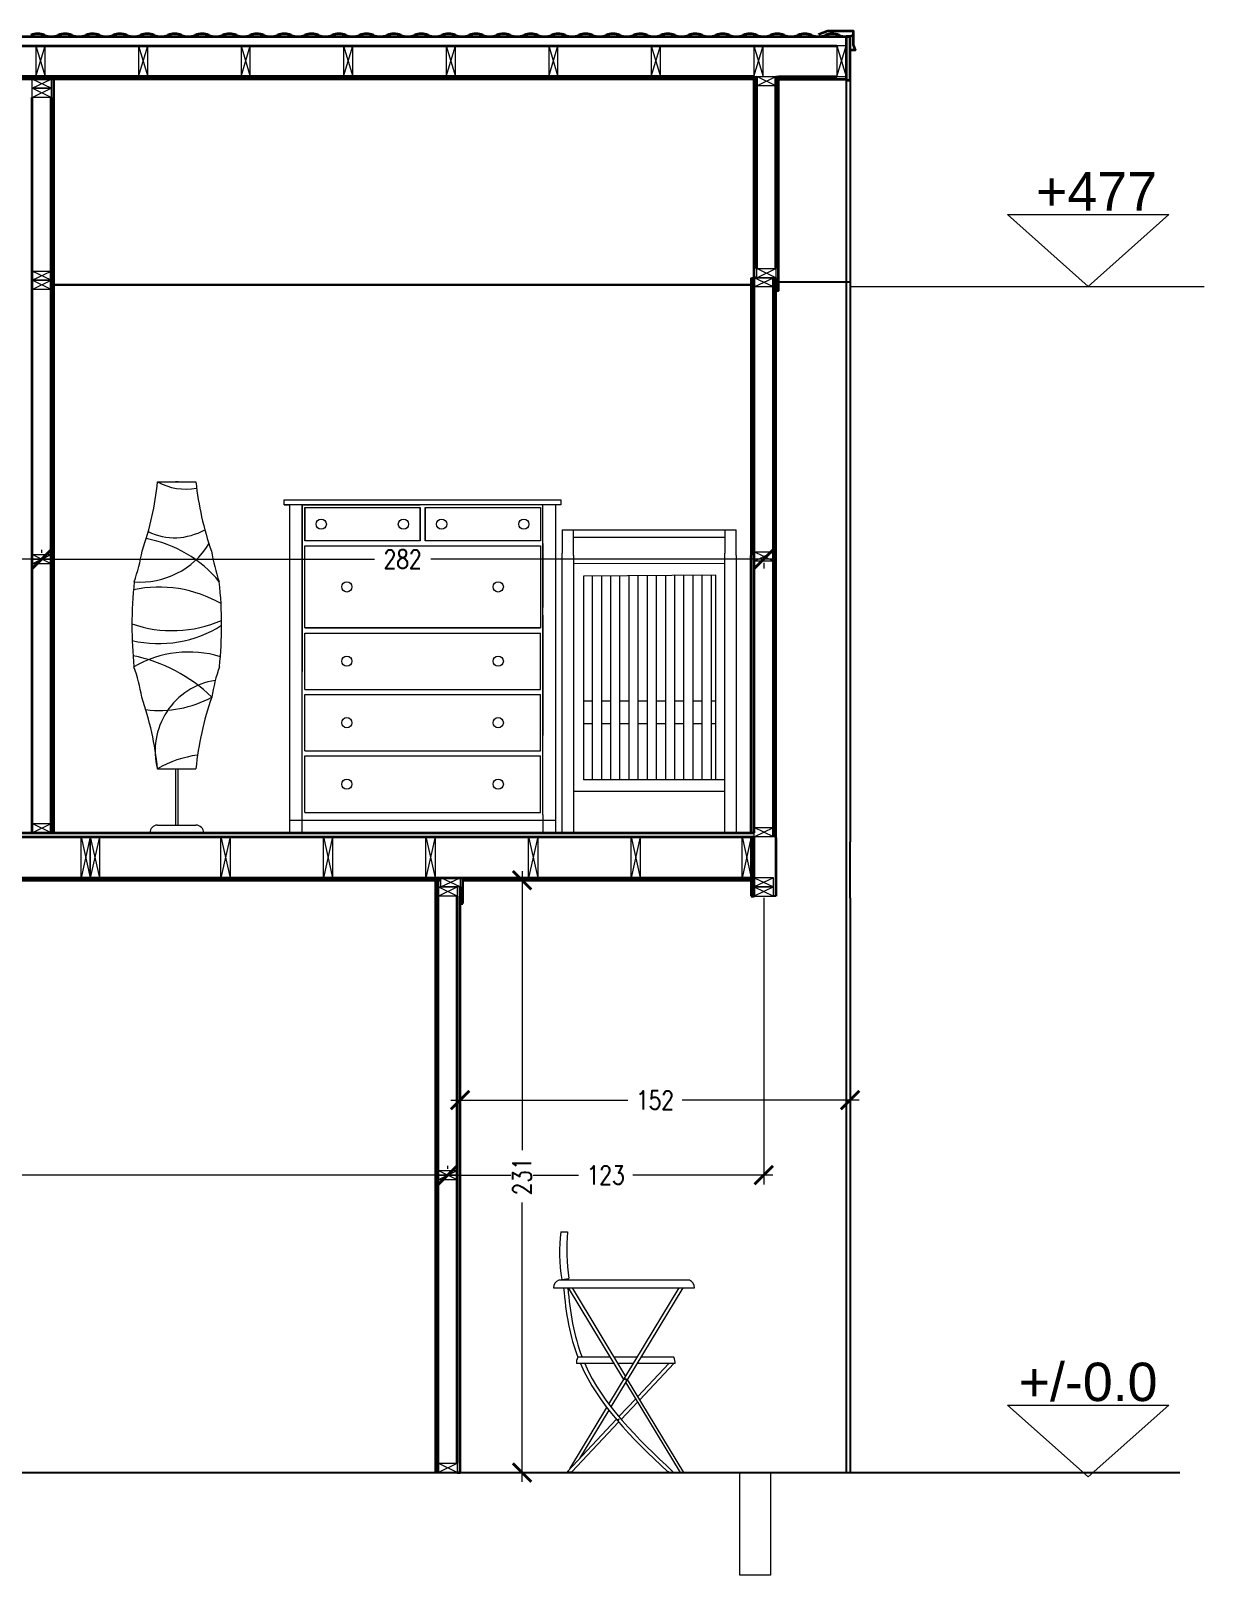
# Model space of a CAD drawing. Header units: millimetres. Extents: x 2260 to 4465, y 2640 to 4441.
# Drawn here: x 3901 to 4359, y 2737 to 3340 of the extents above; entities that cross this region are included whole.
import ezdxf

# ---------------------------------------------------------------- set-up
doc = ezdxf.new("R2010")
doc.units = ezdxf.units.MM
for name, color, linetype, lineweight in [('A-ANNO-DIMS', 3, 'Continuous', 18), ('A-DETL-MBND', 3, 'Continuous', 18), ('A-DETL-MCUT', 4, 'Continuous', 25), ('A-ELEV-IDEN', 3, 'Continuous', 18), ('A-ELEV-MBE2', 4, 'Continuous', 25), ('A-FURN', 8, 'Continuous', 18), ('A-SECT-MCUT', 7, 'Continuous', 35), ('A-WALL-STUD', 3, 'Continuous', 18)]:
    doc.layers.add(name, color=color, linetype=linetype, lineweight=lineweight)
doc.styles.add('ARIAL', font='Arial.ttf')
doc.styles.add('E-ROMANS', font='romans.shx', dxfattribs={"width": 0.8})
doc.styles.get("Standard").update_dxf_attribs({"font": 'Arial.ttf'})
doc.dimstyles.new('Copy of TICK_36', dxfattribs={"dimtxt": 3.6, "dimasz": 3.6, "dimexe": 1.8, "dimexo": 1.2, "dimgap": 1.8, "dimtad": 0, "dimdec": 0, "dimzin": 0, "dimdsep": 46, "dimtxsty": 'ARIAL', "dimblk": 'ARCHTICK', "dimblk1": 'ARCHTICK', "dimblk2": 'ARCHTICK', "dimcen": 1.8, "dimdle": 1.8, "dimclrd": 256, "dimclre": 256, "dimclrt": 256, "dimadec": 0, "dimazin": 0, "dimtfac": 1, "dimtdec": 0, "dimtmove": 1, "dimatfit": 3, "dimldrblk": 'OPEN90', "dimfxl": 1, "dimtfill": 1, "dimtolj": 1, "dimtzin": 0, "dimlwd": -1, "dimlwe": -1, "dimarcsym": 0})

# ---------------------------------------------------------------- blocks, each defined once
blk = doc.blocks.new('_ArchTick')
at = {"color": 0, "linetype": 'ByBlock', "const_width": 0.15}
blk.add_lwpolyline([(-0.5, -0.5), (0.5, 0.5)], dxfattribs=at)
blk = doc.blocks.new('*D171')
at = {"layer": 'A-ANNO-DIMS', "transparency": 16777216}
for p, q in [((3491.77, 2893.26), (3768.6, 2893.26)), ((3495.37, 2895.66), (3495.37, 2896.86)), ((4067.45, 2893.26), (3790.61, 2893.26)), ((4063.85, 2895.66), (4063.85, 2896.86))]:
    blk.add_line(p, q, dxfattribs=at)
at = {"layer": 'A-ANNO-DIMS', "transparency": 16777216, "xscale": 7.2, "yscale": 7.2, "zscale": 7.2, "rotation": 180}
blk.add_blockref('_ArchTick', (3495.37, 2893.26), dxfattribs=at)
at = {"layer": 'A-ANNO-DIMS', "transparency": 16777216, "xscale": 7.2, "yscale": 7.2, "zscale": 7.2}
blk.add_blockref('_ArchTick', (4063.85, 2893.26), dxfattribs=at)
at = {"layer": 'A-ANNO-DIMS', "transparency": 16777216, "insert": (3779.61, 2893.26), "char_height": 7.2, "attachment_point": 5, "style": 'E-ROMANS', "bg_fill": 3, "box_fill_scale": 1.1, "bg_fill_color": 256, "bg_fill_true_color": 13158600, "bg_fill_transparency": 0}
blk.add_mtext('\\A1;568', dxfattribs=at)
blk = doc.blocks.new('_Open90')
at = {"color": 0, "linetype": 'ByBlock', "lineweight": -2}
for p, q in [((0, 0), (-1, 0)), ((-0.5, 0.5), (0, 0)), ((0, 0), (-0.5, -0.5))]:
    blk.add_line(p, q, dxfattribs=at)
blk = doc.blocks.new('*D172')
at = {"layer": 'A-ANNO-DIMS', "transparency": 16777216}
for p, q in [((4187.2, 3001.54), (4187.2, 2889.66)), ((4060.25, 2893.26), (4114.93, 2893.26)), ((4063.85, 2895.66), (4063.85, 2896.86)), ((4190.8, 2893.26), (4136.12, 2893.26))]:
    blk.add_line(p, q, dxfattribs=at)
at = {"layer": 'A-ANNO-DIMS', "transparency": 16777216, "xscale": 7.2, "yscale": 7.2, "zscale": 7.2, "rotation": 180}
blk.add_blockref('_ArchTick', (4063.85, 2893.26), dxfattribs=at)
at = {"layer": 'A-ANNO-DIMS', "transparency": 16777216, "xscale": 7.2, "yscale": 7.2, "zscale": 7.2}
blk.add_blockref('_ArchTick', (4187.2, 2893.26), dxfattribs=at)
at = {"layer": 'A-ANNO-DIMS', "transparency": 16777216, "insert": (4125.53, 2893.26), "char_height": 7.2, "attachment_point": 5, "style": 'E-ROMANS', "bg_fill": 3, "box_fill_scale": 1.1, "bg_fill_color": 256, "bg_fill_true_color": 13158600, "bg_fill_transparency": 0}
blk.add_mtext('\\A1;123', dxfattribs=at)
blk = doc.blocks.new('*D141')
at = {"layer": 'A-ANNO-DIMS', "transparency": 16777216}
for p, q in [((4068.7, 2920.67), (4068.7, 2926.13)), ((4220.88, 2924.93), (4220.88, 2926.13)), ((4065.1, 2922.53), (4134.2, 2922.53)), ((4224.48, 2922.53), (4155.38, 2922.53))]:
    blk.add_line(p, q, dxfattribs=at)
at = {"layer": 'A-ANNO-DIMS', "transparency": 16777216, "xscale": 7.2, "yscale": 7.2, "zscale": 7.2, "rotation": 180}
blk.add_blockref('_ArchTick', (4068.7, 2922.53), dxfattribs=at)
at = {"layer": 'A-ANNO-DIMS', "transparency": 16777216, "xscale": 7.2, "yscale": 7.2, "zscale": 7.2}
blk.add_blockref('_ArchTick', (4220.88, 2922.53), dxfattribs=at)
at = {"layer": 'A-ANNO-DIMS', "transparency": 16777216, "insert": (4144.79, 2922.53), "char_height": 7.2, "attachment_point": 5, "style": 'E-ROMANS', "bg_fill": 3, "box_fill_scale": 1.1, "bg_fill_color": 256, "bg_fill_true_color": 13158600, "bg_fill_transparency": 0}
blk.add_mtext('\\A1;152', dxfattribs=at)
blk = doc.blocks.new('*D142')
at = {"layer": 'A-ANNO-DIMS', "transparency": 16777216}
for p, q in [((4096.48, 3008.34), (4089.25, 3008.34)), ((4092.85, 3011.94), (4092.85, 2902.94)), ((4092.85, 2773.57), (4092.85, 2882.57)), ((4095.25, 2777.17), (4096.45, 2777.17))]:
    blk.add_line(p, q, dxfattribs=at)
at = {"layer": 'A-ANNO-DIMS', "transparency": 16777216, "xscale": 7.2, "yscale": 7.2, "zscale": 7.2}
for p, rotation in [((4092.85, 3008.34), 90), ((4092.85, 2777.17), 270)]:
    blk.add_blockref('_ArchTick', p, dxfattribs=dict(at, rotation=rotation))
at = {"layer": 'A-ANNO-DIMS', "transparency": 16777216, "insert": (4092.85, 2892.75), "char_height": 7.2, "attachment_point": 5, "rotation": 90, "style": 'E-ROMANS', "bg_fill": 3, "box_fill_scale": 1.1, "bg_fill_color": 256, "bg_fill_true_color": 13158600, "bg_fill_transparency": 0}
blk.add_mtext('\\A1;231', dxfattribs=at)
blk = doc.blocks.new('*D173')
at = {"layer": 'A-ANNO-DIMS', "transparency": 16777216}
for p, q in [((3905.36, 3136.09), (3905.36, 3137.29)), ((3490.67, 3133.69), (3689.63, 3133.69)), ((3494.27, 3132.29), (3494.27, 3130.09)), ((3908.96, 3133.69), (3710, 3133.69))]:
    blk.add_line(p, q, dxfattribs=at)
at = {"layer": 'A-ANNO-DIMS', "transparency": 16777216, "xscale": 7.2, "yscale": 7.2, "zscale": 7.2, "rotation": 180}
blk.add_blockref('_ArchTick', (3494.27, 3133.69), dxfattribs=at)
at = {"layer": 'A-ANNO-DIMS', "transparency": 16777216, "xscale": 7.2, "yscale": 7.2, "zscale": 7.2}
blk.add_blockref('_ArchTick', (3905.36, 3133.69), dxfattribs=at)
at = {"layer": 'A-ANNO-DIMS', "transparency": 16777216, "insert": (3699.81, 3133.69), "char_height": 7.2, "attachment_point": 5, "style": 'E-ROMANS', "bg_fill": 3, "box_fill_scale": 1.1, "bg_fill_color": 256, "bg_fill_true_color": 13158600, "bg_fill_transparency": 0}
blk.add_mtext('\\A1;411', dxfattribs=at)
blk = doc.blocks.new('*D174')
at = {"layer": 'A-ANNO-DIMS', "transparency": 16777216}
for p, q in [((3905.36, 3136.09), (3905.36, 3137.29)), ((3901.76, 3133.69), (4035.27, 3133.69)), ((4190.8, 3133.69), (4057.29, 3133.69)), ((4187.2, 3132.29), (4187.2, 3130.09))]:
    blk.add_line(p, q, dxfattribs=at)
at = {"layer": 'A-ANNO-DIMS', "transparency": 16777216, "xscale": 7.2, "yscale": 7.2, "zscale": 7.2, "rotation": 180}
blk.add_blockref('_ArchTick', (3905.36, 3133.69), dxfattribs=at)
at = {"layer": 'A-ANNO-DIMS', "transparency": 16777216, "xscale": 7.2, "yscale": 7.2, "zscale": 7.2}
blk.add_blockref('_ArchTick', (4187.2, 3133.69), dxfattribs=at)
at = {"layer": 'A-ANNO-DIMS', "transparency": 16777216, "insert": (4046.28, 3133.69), "char_height": 7.2, "attachment_point": 5, "style": 'E-ROMANS', "bg_fill": 3, "box_fill_scale": 1.1, "bg_fill_color": 256, "bg_fill_true_color": 13158600, "bg_fill_transparency": 0}
blk.add_mtext('\\A1;282', dxfattribs=at)

msp = doc.modelspace()

# ---------------------------------------------------------------- linework, layer by layer
for p, q in [((3968.58, 3026.86), (3947.58, 3026.86)), ((3958.08, 3026.86), (3968.58, 3026.86)), ((4002.03, 3026.86), (4007.03, 3026.86)), ((4101.03, 3026.86), (4106.03, 3026.86)), ((4111.07, 2777.17), (4111.71, 2777.17)), ((4150.52, 2777.17), (4151.49, 2777.17)), ((4152.06, 2777.17), (4152.06, 2777.17))]:
    msp.add_line(p, q)
at = {"color": 0}
msp.add_line((3500.12, 2777.17), (4349.55, 2777.17), dxfattribs=at)
msp.add_lwpolyline([(4112.04, 2777.25), (4111.99, 2777.17), (4110.62, 2777.17), (4110.74, 2777.37)])
for centre, radius, start, end in [((4111.12, 2777.61), 0.451, 161.00872, 264.50503), ((4111.65, 2778.12), 0.959, 273.24009, 316.73834), ((4150.72, 2778.8), 1.64, 226.12791, 263.14049), ((4151.43, 2777.42), 0.258, 282.37805, 33.40145)]:
    msp.add_arc(centre, radius, start, end)
at = {"layer": 'A-ANNO-DIMS'}
msp.add_line((4220.69, 3240.17), (4359.09, 3240.17), dxfattribs=at)
for points in [[(4345.3, 3268.15), (4313.82, 3240.17), (4282.33, 3268.15)], [(4345.3, 2803.47), (4313.82, 2775.49), (4282.33, 2803.47)]]:
    msp.add_lwpolyline(points, close=True, dxfattribs=at)
at = {"layer": 'A-DETL-MBND', "color": 0}
for points in [[(4192.95, 3322.09), (4191.95, 3322.09)], [(4183.45, 3243.53), (4182.45, 3243.53)]]:
    msp.add_lwpolyline(points, dxfattribs=at)
at = {"layer": 'A-DETL-MCUT'}
msp.add_line((4191.95, 3002.14), (4190.95, 3002.14), dxfattribs=at)
at = {"layer": 'A-ELEV-IDEN', "color": 3}
msp.add_lwpolyline([(4177.84, 2777.17), (4189.85, 2777.17), (4189.85, 2737.13), (4177.84, 2737.13)], close=True, dxfattribs=at)
at = {"layer": 'A-ELEV-MBE2'}
for p, q in [((4220.88, 3241.85), (4192.95, 3241.85)), ((4219.38, 3241.85), (4219.38, 2777.17)), ((4220.88, 3241.85), (4220.88, 3023.37)), ((4220.88, 3001.4), (4220.88, 3023.37)), ((4220.88, 3001.4), (4220.88, 2777.17)), ((4189.85, 2777.17), (4220.88, 2777.17))]:
    msp.add_line(p, q, dxfattribs=at)
for points in [[(4219.38, 3320.59), (4219.38, 3241.85)], [(4220.88, 3320.59), (4220.88, 3241.85)]]:
    msp.add_lwpolyline(points, dxfattribs=at)
at = {"layer": 'A-FURN'}
for p, q in [((3950.58, 3163.86), (3965.58, 3163.86)), ((3950.58, 3163.86), (3963.08, 3163.86)), ((3950.58, 3163.86), (3958.08, 3163.86)), ((3958.58, 3163.86), (3957.58, 3163.86)), ((3957.58, 3163.86), (3958.08, 3163.86)), ((4000.03, 3156.86), (4108.03, 3156.86)), ((4000.03, 3154.86), (4000.03, 3156.86)), ((4108.03, 3154.86), (4000.03, 3154.86)), ((4000.03, 3154.86), (4002.03, 3154.86)), ((4002.03, 3154.86), (4002.03, 3026.86)), ((4007.03, 3033.86), (4007.03, 3154.86)), ((4007.03, 3154.86), (4053.03, 3154.86)), ((4007.03, 3154.86), (4007.03, 3136.86)), ((4007.03, 3154.86), (4007.03, 3139.86)), ((4007.03, 3154.86), (4008.03, 3154.86)), ((4007.03, 3154.86), (4007.03, 3153.86)), ((4008.03, 3153.86), (4008.03, 3140.86)), ((4053.03, 3140.86), (4053.03, 3153.86)), ((4053.03, 3153.86), (4053.03, 3140.86)), ((4055.03, 3153.86), (4055.03, 3140.86)), ((4101.03, 3154.86), (4100.03, 3154.86)), ((4100.03, 3153.86), (4100.03, 3140.86)), ((4101.03, 3033.86), (4101.03, 3154.86)), ((4106.03, 3026.86), (4106.03, 3154.86)), ((4108.03, 3156.86), (4108.03, 3154.86)), ((4108.54, 3145.09), (4108.54, 3135.98)), ((4108.54, 3145.09), (4113, 3145.09)), ((4113, 3135.11), (4113, 3145.09)), ((4113, 3145.09), (4171.99, 3145.09)), ((4113, 3142.21), (4171.99, 3142.21)), ((4171.99, 3145.09), (4171.99, 3135.98)), ((4171.99, 3145.09), (4176.45, 3145.09)), ((4176.45, 3135.11), (4176.45, 3145.09)), ((4007.03, 3136.86), (4007.03, 3111.86)), ((4008.03, 3138.86), (4100.03, 3138.86)), ((4101.03, 3139.86), (4101.03, 3114.86)), ((4007.03, 3114.86), (4007.03, 3089.86)), ((4101.03, 3111.86), (4101.03, 3086.86)), ((4007.03, 3081.86), (4007.03, 3105.86)), ((4008.03, 3106.86), (4100.03, 3106.86)), ((4008.03, 3104.86), (4100.03, 3104.86)), ((4008.03, 3082.86), (4008.03, 3104.86)), ((4100.03, 3082.86), (4100.03, 3104.86)), ((4007.03, 3077.86), (4007.03, 3099.86)), ((4101.03, 3089.86), (4101.03, 3064.86)), ((4008.03, 3082.86), (4100.03, 3082.86)), ((4008.03, 3080.86), (4100.03, 3080.86)), ((4008.03, 3058.86), (4008.03, 3080.86)), ((4100.03, 3058.86), (4100.03, 3080.86)), ((4101.03, 3057.86), (4101.03, 3081.86)), ((4101.03, 3055.86), (4101.03, 3077.86)), ((4007.03, 3033.86), (4007.03, 3073.86)), ((4007.03, 3033.86), (4007.03, 3057.86)), ((4008.03, 3058.86), (4100.03, 3058.86)), ((4008.03, 3056.86), (4100.03, 3056.86)), ((4008.03, 3034.86), (4008.03, 3056.86)), ((4100.03, 3034.86), (4100.03, 3056.86)), ((3950.58, 3051.86), (3965.58, 3051.86)), ((3957.58, 3051.86), (3957.58, 3029.86)), ((3958.58, 3029.86), (3958.58, 3051.86)), ((4007.03, 3033.86), (4007.03, 3055.86)), ((4002.03, 3031.87), (4106.03, 3031.87)), ((4007.03, 3026.86), (4007.03, 3033.86)), ((4008.03, 3034.86), (4100.03, 3034.86)), ((4101.03, 3033.86), (4101.03, 3026.86)), ((3950.58, 3029.86), (3965.58, 3029.86)), ((4108.06, 2871.17), (4110.66, 2871.17)), ((4108.39, 2852.55), (4111.09, 2852.85)), ((4112.4, 2849.26), (4133.3, 2814.68)), ((4127.4, 2822.17), (4114.64, 2822.17)), ((4137.82, 2822.17), (4128.77, 2822.17)), ((4152.06, 2822.17), (4139.2, 2822.17)), ((4128.91, 2819.67), (4114.06, 2819.67)), ((4128.91, 2819.67), (4114.06, 2819.67)), ((4136.31, 2819.67), (4130.29, 2819.67)), ((4136.31, 2819.67), (4130.29, 2819.67)), ((4152.06, 2819.67), (4137.68, 2819.67)), ((4152.63, 2819.67), (4137.68, 2819.67)), ((4138.05, 2806.83), (4150.13, 2819.67)), ((4138.8, 2805.57), (4152.06, 2819.67)), ((4130.67, 2798.99), (4137.21, 2805.94)), ((4131.59, 2797.91), (4137.97, 2804.68)), ((4110.69, 2777.76), (4129.63, 2797.88)), ((4112.35, 2777.47), (4130.55, 2796.8))]:
    msp.add_line(p, q, dxfattribs=at)
at = {"layer": 'A-FURN', "color": 0}
for p, q in [((3937.21, 2777.17), (3914.69, 2777.17)), ((4023.52, 2777.17), (3968.48, 2777.17)), ((4062.27, 2777.17), (4069.84, 2777.17))]:
    msp.add_line(p, q, dxfattribs=at)
at = {"layer": 'A-FURN'}
for points in [[(4008.03, 3153.86), (4053.03, 3153.86), (4053.03, 3140.86), (4008.03, 3140.86)], [(4055.03, 3153.86), (4100.03, 3153.86), (4100.03, 3140.86), (4055.03, 3140.86)], [(4008.03, 3138.86), (4100.03, 3138.86), (4100.03, 3106.86), (4008.03, 3106.86)]]:
    msp.add_lwpolyline(points, close=True, dxfattribs=at)
for points in [[(4113, 3135.11), (4113, 3026.86), (4108.54, 3026.86), (4108.54, 3135.98)], [(4176.45, 3135.11), (4176.45, 3026.86), (4171.99, 3026.86), (4171.99, 3135.98)], [(4171.99, 3043.13), (4171.99, 3131.93), (4113, 3131.91)], [(4168.56, 3047.59), (4168.56, 3127.39), (4116.91, 3127.11), (4116.91, 3047.6)], [(4120.37, 3047.6), (4120.37, 3127.12)], [(4123.94, 3047.6), (4123.94, 3127.14)], [(4127.51, 3047.6), (4127.51, 3127.16)], [(4131.08, 3047.6), (4131.08, 3127.18)], [(4134.65, 3047.6), (4134.65, 3127.2)], [(4138.22, 3047.6), (4138.22, 3127.22)], [(4141.79, 3047.6), (4141.79, 3127.24)], [(4145.36, 3047.6), (4145.36, 3127.26)], [(4148.93, 3047.6), (4148.93, 3127.28)], [(4152.5, 3047.6), (4152.5, 3127.3)], [(4156.07, 3047.6), (4156.07, 3127.4)], [(4159.64, 3047.6), (4159.64, 3127.4)], [(4163.21, 3047.6), (4163.21, 3127.36)], [(4166.78, 3047.6), (4166.78, 3127.4)], [(4116.8, 3078.45), (4120.37, 3078.45)], [(4123.94, 3078.45), (4127.51, 3078.45)], [(4131.08, 3078.45), (4134.65, 3078.45)], [(4138.22, 3078.45), (4141.79, 3078.45)], [(4145.36, 3078.45), (4148.93, 3078.45)], [(4152.5, 3078.45), (4156.07, 3078.45)], [(4159.64, 3078.45), (4163.21, 3078.45)], [(4166.78, 3078.45), (4168.56, 3078.45)], [(4120.37, 3069.38), (4116.8, 3069.38)], [(4127.51, 3069.38), (4123.94, 3069.38)], [(4134.65, 3069.38), (4131.08, 3069.38)], [(4141.79, 3069.38), (4138.22, 3069.38)], [(4148.93, 3069.38), (4145.36, 3069.38)], [(4156.07, 3069.38), (4152.5, 3069.38)], [(4163.21, 3069.38), (4159.64, 3069.38)], [(4168.56, 3069.38), (4166.78, 3069.38)], [(4113, 3043.13), (4171.99, 3043.13), (4171.99, 3047.59), (4116.91, 3047.6)], [(4164.99, 3043.13), (4168.56, 3043.13)], [(4132.61, 2813.55), (4111.02, 2849.26), (4111.99, 2849.26)], [(4126.76, 2803.87), (4154.19, 2849.26)], [(4154.6, 2849.26), (4155.57, 2849.26), (4127.53, 2802.87)], [(4133.3, 2812.41), (4154.6, 2777.17), (4155.98, 2777.17), (4133.99, 2813.55)], [(4111.49, 2778.61), (4125.94, 2802.52)], [(4126.72, 2801.52), (4115.34, 2782.7)]]:
    msp.add_lwpolyline(points, dxfattribs=at)
msp.add_lwpolyline([(4107.17, 2852.26, 0.302776), (4105.17, 2849.26), (4160.17, 2849.26, 0.302776), (4158.17, 2852.26)], format="xyb", close=True, dxfattribs=at)
for centre, radius in [((4014.48, 3147.36), 2), ((4046.57, 3147.36), 2), ((4061.48, 3147.36), 2), ((4093.57, 3147.36), 2), ((4024.48, 3122.86), 2), ((4083.57, 3122.86), 2), ((4024.48, 3093.86), 2), ((4083.57, 3093.86), 2), ((4024.48, 3069.86), 2), ((4083.57, 3069.86), 2), ((4024.48, 3045.86), 2), ((4083.57, 3045.86), 2), ((4133.3, 2813.56), 0.201), ((4130.55, 2797.86), 0.194)]:
    msp.add_circle(centre, radius, dxfattribs=at)
for centre, radius, start, end in [((3835.57, 3175.43), 115.59, 340.50937, 354.25685), ((3961.78, 3184.38), 23.38, 241.35518, 280.02903), ((4080.59, 3175.43), 115.59, 185.74315, 199.49063), ((3937.38, 3094.22), 48.27, 39.40548, 79.56723), ((3957.33, 3165.44), 23.38, 243.61261, 299.99812), ((3943.93, 3156.18), 31.42, 265.51867, 328.32151), ((3875.04, 3148.19), 70.41, 340.64506, 350.73602), ((4041.11, 3148.19), 70.41, 189.26398, 199.35494), ((4102.38, 3107.86), 161.8, 173.96892, 180), ((3951.26, 3074.52), 48.27, 60.05336, 102.05926), ((3813.78, 3107.86), 161.8, 0, 6.03108), ((3956.31, 3154.05), 48.27, 250.98033, 293.51042), ((4102.38, 3107.86), 161.8, 180, 185.72905), ((3951.08, 3146.38), 45.65, 256.83666, 302.44851), ((3813.78, 3107.86), 161.8, 354.2637, 0), ((3928.38, 3034.62), 62.68, 46.19628, 78.37338), ((3962.73, 3054.94), 42.51, 73.06027, 120.13527), ((3874.9, 3068.52), 70.41, 9.26398, 19.22427), ((3977.46, 3058.92), 27.8, 98.92961, 194.71418), ((4041.25, 3068.52), 70.41, 160.79328, 170.73602), ((3832.71, 3040.51), 118.41, 5.49993, 19.40856), ((3951.34, 3117.14), 42.51, 262.78537, 298.72284), ((4082.52, 3040.69), 117.47, 160.52537, 174.54643), ((3971.92, 3015.09), 42.51, 97.71291, 120.13527), ((3950.58, 3026.86), 3, 90, 180), ((3965.58, 3026.86), 3, 0, 90), ((4171.1, 2862.95), 63.57, 172.57349, 189.41946), ((4185.58, 2863.78), 75.28, 174.36895, 188.33622), ((4118.74, 2819.89), 4.69, 150.9498, 182.66404), ((4147.12, 2819.73), 5.51, 359.40408, 26.24179)]:
    msp.add_arc(centre, radius, start, end, dxfattribs=at)
for points in [[(4108.83, 2852.6), (4108.84, 2852.48), (4108.85, 2852.37), (4108.86, 2852.26)], [(4110.45, 2852.78), (4110.46, 2852.61), (4110.47, 2852.43), (4110.48, 2852.26)], [(4109.09, 2849.26), (4109.94, 2839.42), (4111.52, 2830), (4114.64, 2822.17)], [(4110.72, 2849.26), (4111.54, 2839.76), (4113.08, 2830.59), (4116.32, 2822.17)], [(4115.65, 2819.67), (4122.44, 2803.77), (4135.7, 2790.67), (4149.58, 2777.61)], [(4117.34, 2819.67), (4124.29, 2803.64), (4137.93, 2790.59), (4151.65, 2777.56)]]:
    msp.add_open_spline(points, degree=3, dxfattribs=at)
at = {"layer": 'A-SECT-MCUT'}
for p, q in [((4183.45, 3322.09), (3845.99, 3322.09)), ((4192.95, 3322.09), (4215.77, 3322.09)), ((4183.45, 3321.09), (3846.99, 3321.09)), ((3910.11, 3026.86), (3910.11, 3321.09)), ((4192.95, 3321.09), (4219.38, 3321.09)), ((3901.61, 3026.86), (3901.61, 3313.88)), ((3909.11, 3026.86), (3909.11, 3313.88)), ((4182.35, 3026.86), (4182.45, 3243.53)), ((4183.45, 3026.86), (4183.45, 3243.53)), ((4191.95, 3024.88), (4191.95, 3243.53)), ((3910.11, 3240.85), (4182.45, 3240.73)), ((4182.35, 3025.36), (4182.35, 3002.14)), ((4183.45, 3002.14), (4183.45, 3025.36)), ((4191.95, 3024.88), (4191.95, 3002.14)), ((4068.7, 3009.34), (4182.35, 3009.34)), ((4069.7, 2999.34), (4069.7, 3009.34)), ((4067.6, 2780.77), (4067.6, 3002.14)), ((4182.35, 3002.14), (4183.45, 3002.14))]:
    msp.add_line(p, q, dxfattribs=at)
at = {"layer": 'A-SECT-MCUT', "color": 0}
msp.add_line((4068.7, 2999.34), (4069.7, 2999.34), dxfattribs=at)
at = {"layer": 'A-SECT-MCUT'}
for points in [[(4208.65, 3338.65), (4208.65, 3338.65), (4212.12, 3339.88), (4222.13, 3339.88), (4222.13, 3334.38), (4222.88, 3332.38), (4221.12, 3332.38)], [(3462.09, 3337.7), (4220.88, 3337.7)], [(3462.09, 3334.1), (4215.77, 3334.1)], [(4219.38, 3337.7), (4219.38, 3322.09), (4219.38, 3320.59), (4220.88, 3320.59), (4220.88, 3337.7), (4219.38, 3337.7)], [(4184.45, 3243.53), (4183.45, 3243.53), (4183.45, 3322.09)], [(4184.45, 3247.13), (4184.45, 3322.09)], [(4191.95, 3247.13), (4191.95, 3322.09)], [(4191.95, 3238.52), (4192.95, 3238.52), (4192.95, 3322.09)], [(4190.95, 3025.36), (4190.95, 3243.53)], [(3498.02, 3026.86), (4183.45, 3026.86)], [(3498.02, 3025.36), (4183.45, 3025.36)], [(3498.02, 3009.34), (4068.7, 3009.34)], [(3881.21, 3008.34), (4061.2, 3008.34)], [(4059.1, 3008.34), (4059.1, 2777.17)], [(4060.1, 2777.17), (4060.1, 3008.34)], [(4069.7, 3008.34), (4182.35, 3008.34)], [(4067.6, 2777.17), (4068.7, 2777.17), (4068.7, 3005.74)]]:
    msp.add_lwpolyline(points, dxfattribs=at)
for centre, start, end in [((3903.82, 3331.39), 68.58135, 111.41865), ((3909.17, 3345.02), 248.58135, 291.41865), ((3914.51, 3331.39), 68.58135, 111.41865), ((3919.86, 3345.02), 248.58135, 291.41865), ((3925.21, 3331.39), 68.58135, 111.41865), ((3930.55, 3345.02), 248.58135, 291.41865), ((3935.9, 3331.39), 68.58135, 111.41865), ((3941.24, 3345.02), 248.58135, 291.41865), ((3946.59, 3331.39), 68.58135, 111.41865), ((3951.94, 3345.02), 248.58135, 291.41865), ((3957.28, 3331.39), 68.58135, 111.41865), ((3962.63, 3345.02), 248.58135, 291.41865), ((3967.98, 3331.39), 68.58135, 111.41865), ((3973.32, 3345.02), 248.58135, 291.41865), ((3978.67, 3331.39), 68.58135, 111.41865), ((3984.02, 3345.02), 248.58135, 291.41865), ((3989.36, 3331.39), 68.58135, 111.41865), ((3994.71, 3345.02), 248.58135, 291.41865), ((4000.06, 3331.39), 68.58135, 111.41865), ((4005.4, 3345.02), 248.58135, 291.41865), ((4010.75, 3331.39), 68.58135, 111.41865), ((4016.1, 3345.02), 248.58135, 291.41865), ((4021.44, 3331.39), 68.58135, 111.41865), ((4026.79, 3345.02), 248.58135, 291.41865), ((4032.14, 3331.39), 68.58135, 111.41865), ((4037.48, 3345.02), 248.58135, 291.41865), ((4042.83, 3331.39), 68.58135, 111.41865), ((4048.18, 3345.02), 248.58135, 291.41865), ((4053.52, 3331.39), 68.58135, 111.41865), ((4058.87, 3345.02), 248.58135, 291.41865), ((4064.22, 3331.39), 68.58135, 111.41865), ((4069.56, 3345.02), 248.58135, 291.41865), ((4074.91, 3331.39), 68.58135, 111.41865), ((4080.26, 3345.02), 248.58135, 291.41865), ((4085.6, 3331.39), 68.58135, 111.41865), ((4090.95, 3345.02), 248.58135, 291.41865), ((4096.3, 3331.39), 68.58135, 111.41865), ((4101.64, 3345.02), 248.58135, 291.41865), ((4106.99, 3331.39), 68.58135, 111.41865), ((4112.33, 3345.02), 248.58135, 291.41865), ((4117.68, 3331.39), 68.58135, 111.41865), ((4123.03, 3345.02), 248.58135, 291.41865), ((4128.37, 3331.39), 68.58135, 111.41865), ((4133.72, 3345.02), 248.58135, 291.41865), ((4139.07, 3331.39), 68.58135, 111.41865), ((4144.41, 3345.02), 248.58135, 291.41865), ((4149.76, 3331.39), 68.58135, 111.41865), ((4155.11, 3345.02), 248.58135, 291.41865), ((4160.45, 3331.39), 68.58135, 111.41865), ((4165.8, 3345.02), 248.58135, 291.41865), ((4171.15, 3331.39), 68.58135, 111.41865), ((4176.49, 3345.02), 248.58135, 291.41865), ((4181.84, 3331.39), 68.58135, 111.41865), ((4187.19, 3345.02), 248.58135, 291.41865), ((4192.53, 3331.39), 68.58135, 111.41865), ((4197.88, 3345.02), 248.58135, 291.41865), ((4203.23, 3331.39), 68.58135, 111.41865), ((4208.57, 3345.02), 248.58135, 291.41865), ((4213.92, 3331.39), 68.58135, 111.41865), ((4219.27, 3345.02), 248.58135, 291.41865)]:
    msp.add_arc(centre, 7.32, start, end, dxfattribs=at)
at = {"layer": 'A-WALL-STUD', "color": 0}
for p, q in [((3906.73, 3334.1), (3903.13, 3334.1)), ((3901.61, 3317.49), (3901.61, 3321.09)), ((3901.61, 3313.88), (3901.61, 3317.49)), ((3909.11, 3321.09), (3909.11, 3317.49)), ((3909.11, 3317.49), (3909.11, 3313.88))]:
    msp.add_line(p, q, dxfattribs=at)
at = {"layer": 'A-WALL-STUD'}
for p, q in [((3903.13, 3334.1), (3903.13, 3322.09)), ((3903.13, 3334.1), (3906.73, 3322.09)), ((3903.13, 3322.09), (3906.73, 3334.1)), ((3906.73, 3322.09), (3906.73, 3334.1)), ((4191.95, 3318.49), (4184.45, 3322.09)), ((4184.45, 3318.49), (4191.95, 3322.09)), ((3909.11, 3317.49), (3901.61, 3321.09)), ((3901.61, 3317.49), (3909.11, 3321.09)), ((3901.61, 3317.49), (3909.11, 3317.49)), ((3909.11, 3313.88), (3901.61, 3317.49)), ((3901.61, 3313.88), (3909.11, 3317.49)), ((3909.11, 3317.49), (3901.61, 3317.49)), ((3909.11, 3313.88), (3901.61, 3313.88)), ((3909.11, 3242.53), (3901.61, 3246.13)), ((3901.61, 3242.53), (3909.11, 3246.13)), ((4190.95, 3239.92), (4183.45, 3243.53)), ((4183.45, 3239.92), (4190.95, 3243.53)), ((4191.95, 3243.53), (4184.45, 3247.13)), ((4184.45, 3243.53), (4191.95, 3247.13)), ((3909.11, 3238.92), (3901.61, 3242.53)), ((3901.61, 3238.92), (3909.11, 3242.53)), ((3909.11, 3131.89), (3901.61, 3135.49)), ((3901.61, 3131.89), (3909.11, 3135.49)), ((4190.95, 3132.89), (4183.45, 3136.49)), ((4183.45, 3132.89), (4190.95, 3136.49)), ((3909.11, 3026.86), (3901.61, 3030.46)), ((3901.61, 3026.86), (3909.11, 3030.46)), ((4190.95, 3025.36), (4183.45, 3028.96)), ((4183.45, 3025.36), (4190.95, 3028.96)), ((4068.7, 3005.74), (4061.2, 3009.34)), ((4061.2, 3005.74), (4068.7, 3009.34)), ((4190.95, 3009.34), (4183.45, 3005.74)), ((4183.45, 3009.34), (4190.95, 3005.74)), ((4067.6, 3002.14), (4060.1, 3005.74)), ((4060.1, 3002.14), (4067.6, 3005.74)), ((4190.95, 3005.74), (4183.45, 3002.14)), ((4183.45, 3005.74), (4190.95, 3002.14)), ((4067.6, 2891.45), (4060.1, 2895.06)), ((4060.1, 2891.45), (4067.6, 2895.06)), ((4067.6, 2777.17), (4060.1, 2780.77)), ((4060.1, 2777.17), (4067.6, 2780.77))]:
    msp.add_line(p, q, dxfattribs=at)
for points in [[(3946.76, 3334.1), (3943.16, 3334.1), (3943.16, 3322.09), (3946.76, 3322.09)], [(3986.79, 3334.1), (3983.19, 3334.1), (3983.19, 3322.09), (3986.79, 3322.09)], [(4026.83, 3334.1), (4023.22, 3334.1), (4023.22, 3322.09), (4026.83, 3322.09)], [(4066.86, 3334.1), (4063.25, 3334.1), (4063.25, 3322.09), (4066.86, 3322.09)], [(4106.89, 3334.1), (4103.28, 3334.1), (4103.28, 3322.09), (4106.89, 3322.09)], [(4146.92, 3334.1), (4143.32, 3334.1), (4143.32, 3322.09), (4146.92, 3322.09)], [(4186.95, 3334.1), (4183.35, 3334.1), (4183.35, 3322.09), (4186.95, 3322.09)], [(4219.38, 3334.1), (4215.77, 3334.1), (4215.77, 3322.09), (4219.38, 3322.09)], [(4191.95, 3318.49), (4184.45, 3318.49), (4184.45, 3322.09), (4191.95, 3322.09)], [(3909.11, 3242.53), (3901.61, 3242.53), (3901.61, 3246.13), (3909.11, 3246.13)], [(4190.95, 3239.92), (4183.45, 3239.92), (4183.45, 3243.53), (4190.95, 3243.53)], [(4191.95, 3243.53), (4184.45, 3243.53), (4184.45, 3247.13), (4191.95, 3247.13)], [(3909.11, 3238.92), (3901.61, 3238.92), (3901.61, 3242.53), (3909.11, 3242.53)], [(3909.11, 3131.89), (3901.61, 3131.89), (3901.61, 3135.49), (3909.11, 3135.49)], [(4190.95, 3132.89), (4183.45, 3132.89), (4183.45, 3136.49), (4190.95, 3136.49)], [(3909.11, 3026.86), (3901.61, 3026.86), (3901.61, 3030.46), (3909.11, 3030.46)], [(4190.95, 3025.36), (4183.45, 3025.36), (4183.45, 3028.96), (4190.95, 3028.96)], [(4068.7, 3005.74), (4061.2, 3005.74), (4061.2, 3009.34), (4068.7, 3009.34)], [(4190.95, 3009.34), (4183.45, 3009.34), (4183.45, 3005.74), (4190.95, 3005.74)], [(4067.6, 3002.14), (4060.1, 3002.14), (4060.1, 3005.74), (4067.6, 3005.74)], [(4190.95, 3005.74), (4183.45, 3005.74), (4183.45, 3002.14), (4190.95, 3002.14)], [(4067.6, 2891.45), (4060.1, 2891.45), (4060.1, 2895.06), (4067.6, 2895.06)], [(4067.6, 2777.17), (4060.1, 2777.17), (4060.1, 2780.77), (4067.6, 2780.77)]]:
    msp.add_lwpolyline(points, close=True, dxfattribs=at)
for points in [[(3943.16, 3334.1), (3946.76, 3322.09)], [(3943.16, 3322.09), (3946.76, 3334.1)], [(3983.19, 3334.1), (3986.79, 3322.09)], [(3983.19, 3322.09), (3986.79, 3334.1)], [(4023.22, 3334.1), (4026.83, 3322.09)], [(4023.22, 3322.09), (4026.83, 3334.1)], [(4063.25, 3334.1), (4066.86, 3322.09)], [(4063.25, 3322.09), (4066.86, 3334.1)], [(4103.28, 3334.1), (4106.89, 3322.09)], [(4103.28, 3322.09), (4106.89, 3334.1)], [(4143.32, 3334.1), (4146.92, 3322.09)], [(4143.32, 3322.09), (4146.92, 3334.1)], [(4183.35, 3334.1), (4186.95, 3322.09)], [(4183.35, 3322.09), (4186.95, 3334.1)], [(4215.77, 3334.1), (4219.38, 3322.09)], [(4215.77, 3322.09), (4219.38, 3334.1)], [(3924.35, 3025.36), (3924.35, 3009.34), (3920.75, 3009.34), (3920.75, 3025.36), (3924.35, 3025.36)], [(3920.75, 3025.36), (3924.35, 3009.34)], [(3924.35, 3025.36), (3920.75, 3009.34)], [(3927.95, 3025.36), (3927.95, 3009.34), (3924.35, 3009.34), (3924.35, 3025.36), (3927.95, 3025.36)], [(3924.35, 3025.36), (3927.95, 3009.34)], [(3927.95, 3025.36), (3924.35, 3009.34)], [(3978.89, 3025.36), (3978.89, 3009.34), (3975.29, 3009.34), (3975.29, 3025.36), (3978.89, 3025.36)], [(3975.29, 3025.36), (3978.89, 3009.34)], [(3978.89, 3025.36), (3975.29, 3009.34)], [(4018.92, 3025.36), (4018.92, 3009.34), (4015.32, 3009.34), (4015.32, 3025.36), (4018.92, 3025.36)], [(4015.32, 3025.36), (4018.92, 3009.34)], [(4018.92, 3025.36), (4015.32, 3009.34)], [(4058.95, 3025.36), (4058.95, 3009.34), (4055.35, 3009.34), (4055.35, 3025.36), (4058.95, 3025.36)], [(4055.35, 3025.36), (4058.95, 3009.34)], [(4058.95, 3025.36), (4055.35, 3009.34)], [(4098.98, 3025.36), (4098.98, 3009.34), (4095.38, 3009.34), (4095.38, 3025.36), (4098.98, 3025.36)], [(4095.38, 3025.36), (4098.98, 3009.34)], [(4098.98, 3025.36), (4095.38, 3009.34)], [(4139.01, 3025.36), (4139.01, 3009.34), (4135.41, 3009.34), (4135.41, 3025.36), (4139.01, 3025.36)], [(4135.41, 3025.36), (4139.01, 3009.34)], [(4139.01, 3025.36), (4135.41, 3009.34)], [(4182.35, 3025.36), (4182.35, 3009.34), (4178.75, 3009.34), (4178.75, 3025.36), (4182.35, 3025.36)], [(4178.75, 3025.36), (4182.35, 3009.34)], [(4182.35, 3025.36), (4178.75, 3009.34)]]:
    msp.add_lwpolyline(points, dxfattribs=at)

# ---------------------------------------------------------------- texts
at = {"layer": 'A-ANNO-DIMS'}
for s, p in [('+477', (4293.45, 3269.73)), ('+/-0.0', (4286.69, 2805.05))]:
    msp.add_text(s, height=15.013, dxfattribs=at).set_placement(p)

# ---------------------------------------------------------------- next in the draw order: dimensions: what is measured, and where the dimension line sits
for base, p1, p2, picture, middle in [((3905.36, 3133.69), (3494.27, 3134.69), (3905.36, 3133.69), '*D173', (3699.81, 3133.69)), ((4063.85, 2893.26), (3495.37, 2893.26), (4063.85, 2893.26), '*D171', (3779.61, 2893.26))]:
    dim = msp.add_linear_dim(base=base, p1=p1, p2=p2, dimstyle='Copy of TICK_36', override={"dimscale": 2, "dimtxsty": 'E-ROMANS'}, dxfattribs=at)
    dim.commit()
    dim.dimension.update_dxf_attribs({"geometry": picture, "text_midpoint": middle})

# ---------------------------------------------------------------- next in the draw order: dimensions: what is measured, and where the dimension line sits
for base, p1, p2, picture, middle in [((4187.2, 3133.69), (3905.36, 3133.69), (4187.2, 3134.69), '*D174', (4046.28, 3133.69)), ((4187.2, 2893.26), (4063.85, 2893.26), (4187.2, 3003.94), '*D172', (4125.53, 2893.26))]:
    dim = msp.add_linear_dim(base=base, p1=p1, p2=p2, dimstyle='Copy of TICK_36', override={"dimscale": 2, "dimtxsty": 'E-ROMANS'}, dxfattribs=at)
    dim.commit()
    dim.dimension.update_dxf_attribs({"geometry": picture, "text_midpoint": middle})

# ---------------------------------------------------------------- next in the draw order: dimensions: what is measured, and where the dimension line sits
dim = msp.add_linear_dim(base=(4220.88, 2922.53), p1=(4068.7, 2918.27), p2=(4220.88, 2922.53), dimstyle='Copy of TICK_36', override={"dimscale": 2, "dimtxsty": 'E-ROMANS'}, dxfattribs=at)
dim.commit()
dim.dimension.update_dxf_attribs({"geometry": '*D141', "text_midpoint": (4144.79, 2922.53)})

# ---------------------------------------------------------------- next in the draw order: dimensions: what is measured, and where the dimension line sits
dim = msp.add_linear_dim(base=(4092.85, 2777.17), p1=(4098.88, 3008.34), p2=(4092.85, 2777.17), angle=90, dimstyle='Copy of TICK_36', override={"dimscale": 2, "dimtxsty": 'E-ROMANS'}, dxfattribs=at)
dim.commit()
dim.dimension.update_dxf_attribs({"geometry": '*D142', "text_midpoint": (4092.85, 2892.75)})

doc.saveas('drawing.dxf')
